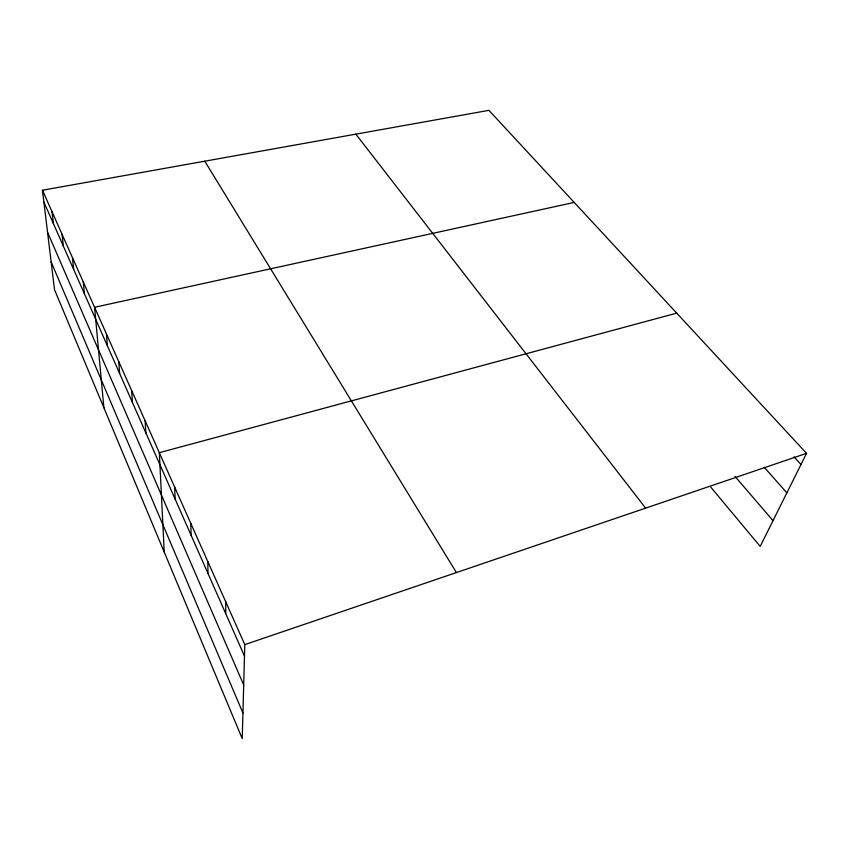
<?xml version="1.0" encoding="UTF-8"?>
<svg xmlns="http://www.w3.org/2000/svg" width="849" height="849" viewBox="0 0 849 849"><rect width="100%" height="100%" fill="white"/><g stroke="black" fill="none" stroke-linecap="round" stroke-linejoin="round"><path stroke-width="1.27" d="M225.717 613.604L225.802 601.973M42.45 190.24L244.799 644.624L242.23 738.662L54.506 289.647L42.45 190.24L488.928 110.338L806.55 453.334L760.195 546.406L710.889 487.284M244.799 644.624L806.55 453.334M676.727 313.132L159.325 452.687L164.239 552.105M574.211 202.423L94.568 307.285L103.886 407.764M794.006 456.858L800.989 464.499M764.249 467.311L786.864 492.855M734.947 476.321L773.014 520.67M355.848 134.153L645.643 508.127M204.779 161.193L456.401 572.566M43.883 202.051L244.48 656.086M47.533 232.191L243.695 684.963M51.152 261.948L242.931 712.99M52.044 211.783L53.423 223.648M62.03 234.207L63.357 246.125M72.43 257.555L73.683 269.515M83.266 281.889L84.454 293.881M106.38 333.795L107.409 345.83M118.711 361.504L119.656 373.549M131.627 390.487L132.455 402.532M145.147 420.849L145.869 432.873M174.671 487.146L175.117 499.074M190.813 523.409L191.099 535.263M207.835 561.635L207.952 573.383"/></g></svg>
